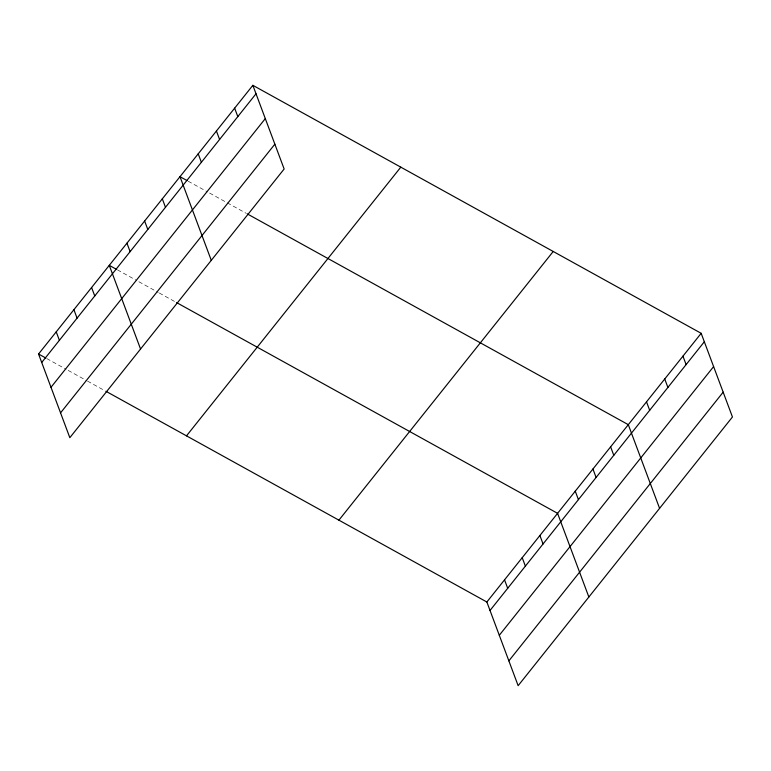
<?xml version="1.0" encoding="UTF-8"?>
<svg xmlns="http://www.w3.org/2000/svg" width="771" height="771" viewBox="0 0 771 771"><rect width="100%" height="100%" fill="white"/><g stroke="black" fill="none" stroke-linecap="round" stroke-linejoin="round"><path stroke-width="0.58" stroke-dasharray="3.85 2.89" d="M188.153 181.195L207.544 191.912M209.587 193.049L246.315 213.365M117.433 269.86L136.824 280.586M138.857 281.714L158.248 292.44M159.269 292.999L175.595 302.03M46.713 358.534L66.094 369.251M68.137 370.388L86.506 380.546M87.528 381.105L104.866 390.704"/><path stroke-width="1.16" d="M252.859 85.321L284.142 168.994L69.833 437.687L38.55 354.014L252.859 85.321L701.167 333.313L732.45 416.986L518.141 685.679L486.858 602.006L105.887 391.263M41.711 362.476L256.02 93.783M50.992 387.302L265.301 118.599M60.552 412.87L274.861 144.177M186.495 435.856L400.804 167.153M338.912 520.165L553.221 251.471M486.858 602.006L701.167 333.313M490.019 610.468L704.328 341.765M499.3 635.285L713.609 366.591M508.86 660.863L723.169 392.16M187.141 180.626L179.99 176.675L211.283 260.357M247.337 213.924L628.298 424.667L659.581 508.34M116.411 269.301L109.27 265.349L140.553 349.022M176.607 302.598L557.578 513.332L588.861 597.014M38.55 354.014L45.691 357.966M682.952 356.144L686.113 364.606M664.737 378.985L667.898 387.447M646.512 401.826L649.683 410.288M610.622 446.833L613.783 455.295M592.938 468.999L596.099 477.461M575.262 491.166L578.423 499.627M539.893 535.498L543.063 543.96M522.218 557.674L525.379 566.126M504.533 579.84L507.703 588.302M234.644 108.162L237.805 116.623M216.429 131.003L219.59 139.464M198.214 153.834L201.376 162.296M162.315 198.841L165.476 207.303M144.63 221.017L147.801 229.469M126.955 243.183L130.116 251.645M91.595 287.516L94.756 295.977M73.91 309.682L77.071 318.144M56.235 331.848L59.396 340.31"/></g></svg>
